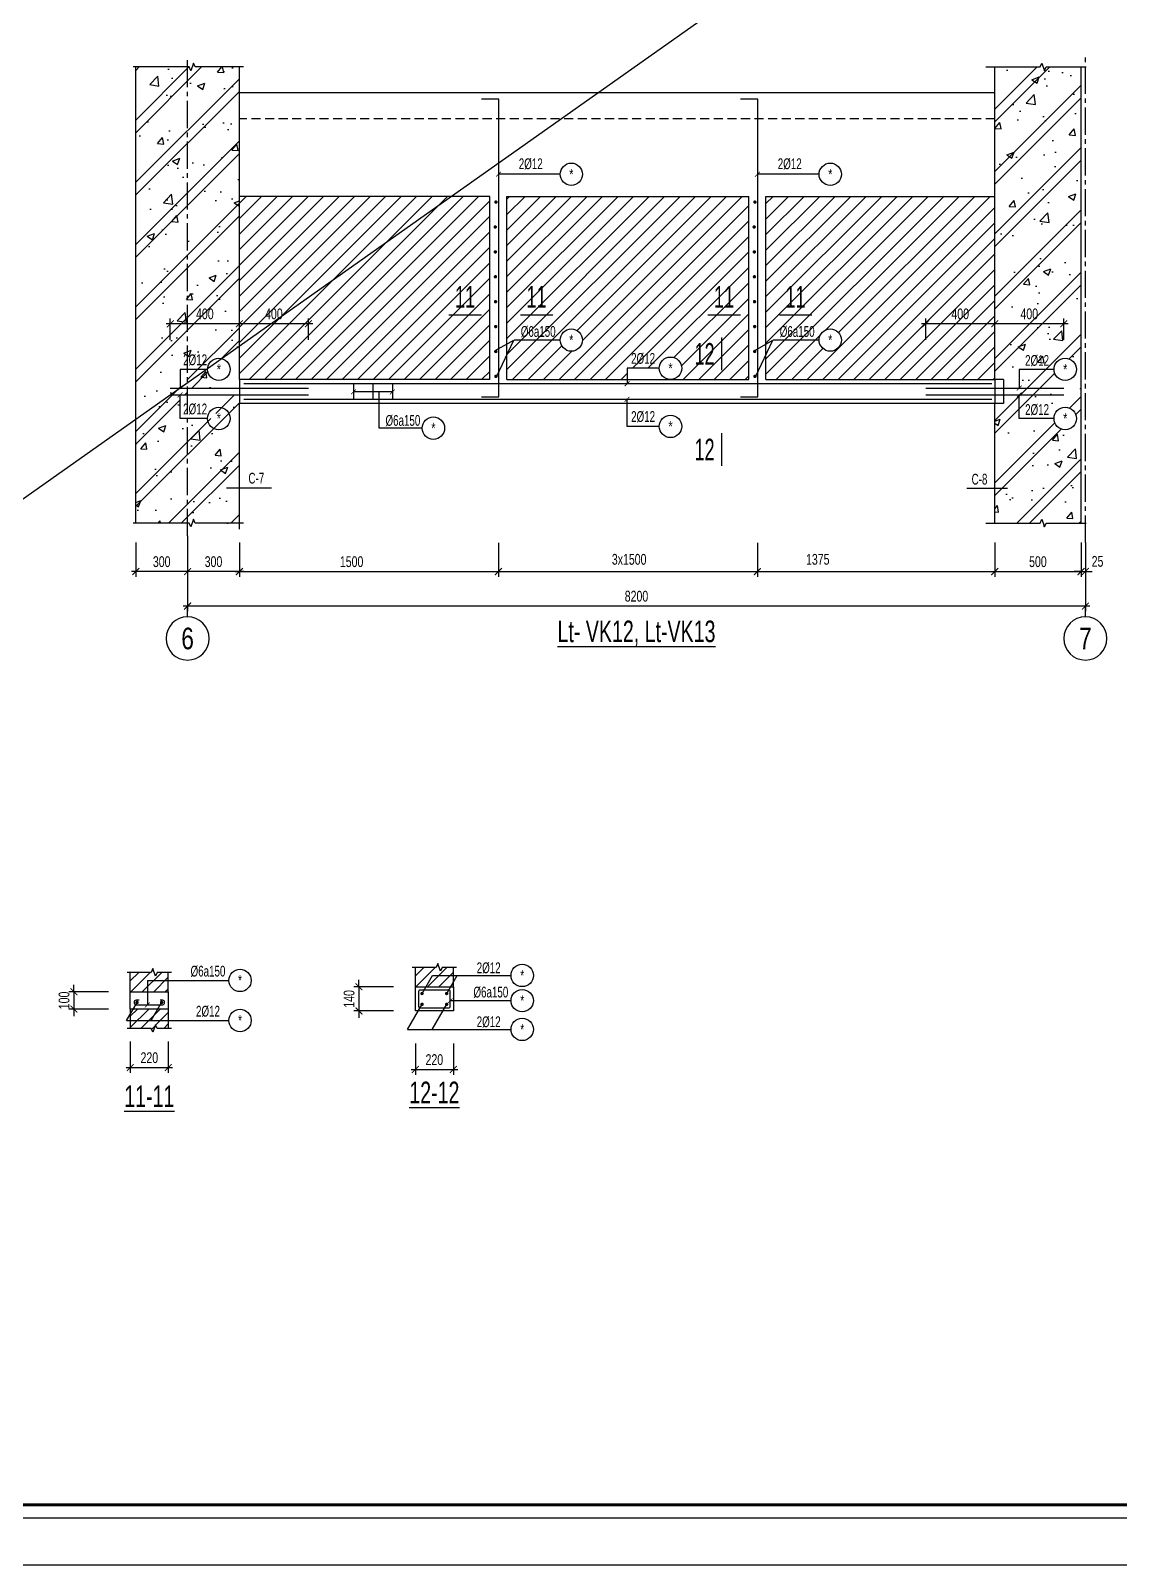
# Model space of a CAD drawing. Header units: millimetres. Extents: x 0 to 42050, y 0 to 14850.
# Drawn here: x 29815 to 36120, y 0 to 8888 of the extents above; entities that cross this region are included whole.
import ezdxf
from ezdxf.enums import TextEntityAlignment as Align

# ---------------------------------------------------------------- set-up
doc = ezdxf.new("R2010")
doc.units = ezdxf.units.MM
doc.header["$LTSCALE"] = 3
doc.header["$PDSIZE"] = -2
doc.linetypes.add('CENTER2', pattern=[1.125, 0.75, -0.125, 0.125, -0.125])
doc.linetypes.add('HIDDEN', pattern=[0.375, 0.25, -0.125])
doc.layers.get('0').update_dxf_attribs({"color": 8, "lineweight": 5})
doc.layers.get('Defpoints').update_dxf_attribs({"color": 2})
doc.layers.add('02.CDC.DIM', color=1, linetype='Continuous', lineweight=20)
for name, color, linetype in [('CDC-KHUNGTEN', 9, 'Continuous'), ('CDC.01.AXIS', 160, 'CENTER2'), ('CDC.02.DIM', 1, 'Continuous'), ('CDC.03.BORDER', 3, 'Continuous'), ('CDC.04.HIDDEN', 8, 'HIDDEN'), ('CDC.05.STEEL', 4, 'Continuous'), ('CDC.06.TEXT', 2, 'Continuous'), ('CDC.10.HATCH', 9, 'Continuous'), ('CDC.11.NOTE', 8, 'Continuous'), ('CDC.14.STEELNUM', 9, 'Continuous')]:
    doc.layers.add(name, color=color, linetype=linetype)
doc.layers.add('KCS_Plotter', color=11, linetype='Continuous', plot=False)
doc.styles.add('arial', font='arial.ttf', dxfattribs={"width": 0.7})
doc.styles.add('BIGTEXT', font='arial.ttf', dxfattribs={"width": 0.8})
doc.styles.add('KCS_BIGTEXT', font='arial.ttf', dxfattribs={"width": 0.7})
doc.styles.add('KCS_SMTEXT', font='arial.ttf', dxfattribs={"width": 0.7})
doc.dimstyles.new('KCS_DIM25', dxfattribs={"dimscale": 25, "dimtxt": 2.5, "dimasz": 1.6, "dimexe": 1.2, "dimexo": 0, "dimgap": 1, "dimtad": 1, "dimdec": 0, "dimzin": 0, "dimdsep": 46, "dimtxsty": 'KCS_SMTEXT', "dimblk": 'ARCHTICK', "dimcen": 0, "dimdle": 1, "dimclrd": 256, "dimclre": 256, "dimclrt": 2, "dimadec": 0, "dimazin": 0, "dimtfac": 1, "dimtdec": 0, "dimtix": 1, "dimtmove": 2, "dimatfit": 3, "dimfxl": 1, "dimtolj": 1, "dimtzin": 0, "dimarcsym": 0})

# ---------------------------------------------------------------- blocks, each defined once
blk = doc.blocks.new('_ArchTick')
at = {"color": 0, "linetype": 'ByBlock', "const_width": 0.15}
blk.add_lwpolyline([(-0.5, -0.5), (0.5, 0.5)], dxfattribs=at)
blk = doc.blocks.new('*D251')
at = {"layer": 'CDC.02.DIM', "lineweight": -2, "transparency": 16777216}
for p, q in [((30723.7, 5961.7), (30723.7, 5525.4)), ((35923.7, 5922.9), (35923.7, 5525.4)), ((35948.7, 5555.4), (30698.7, 5555.4))]:
    blk.add_line(p, q, dxfattribs=at)
at = {"layer": 'Defpoints', "color": 0, "transparency": 16777216}
for p in [(30723.7, 5961.7), (35923.7, 5922.9), (30723.7, 5555.4)]:
    blk.add_point(p, dxfattribs=at)
at = {"layer": 'CDC.02.DIM', "lineweight": -2, "transparency": 16777216, "xscale": 40, "yscale": 40, "zscale": 40, "rotation": 180}
blk.add_blockref('_ArchTick', (30723.7, 5555.4), dxfattribs=at)
at = {"layer": 'CDC.02.DIM', "lineweight": -2, "transparency": 16777216, "xscale": 40, "yscale": 40, "zscale": 40}
blk.add_blockref('_ArchTick', (35923.7, 5555.4), dxfattribs=at)
at = {"layer": 'CDC.02.DIM', "color": 2, "transparency": 16777216, "insert": (33323.7, 5612.3), "char_height": 62.5, "attachment_point": 5, "style": 'KCS_SMTEXT'}
blk.add_mtext('\\A1;{\\fArial|b0|i0|c163|p34;8200}', dxfattribs=at)
blk = doc.blocks.new('*D252')
at = {"layer": 'CDC.02.DIM', "lineweight": -2, "transparency": 16777216}
for p, q in [((30723.7, 5961.7), (30723.7, 5725.4)), ((30423.7, 5922.9), (30423.7, 5725.4)), ((30748.7, 5755.4), (30398.7, 5755.4))]:
    blk.add_line(p, q, dxfattribs=at)
at = {"layer": 'Defpoints', "color": 0, "transparency": 16777216}
for p in [(30723.7, 5961.7), (30423.7, 5922.9), (30423.7, 5755.4)]:
    blk.add_point(p, dxfattribs=at)
at = {"layer": 'CDC.02.DIM', "lineweight": -2, "transparency": 16777216, "xscale": 40, "yscale": 40, "zscale": 40, "rotation": 180}
blk.add_blockref('_ArchTick', (30423.7, 5755.4), dxfattribs=at)
at = {"layer": 'CDC.02.DIM', "lineweight": -2, "transparency": 16777216, "xscale": 40, "yscale": 40, "zscale": 40}
blk.add_blockref('_ArchTick', (30723.7, 5755.4), dxfattribs=at)
at = {"layer": 'CDC.02.DIM', "color": 2, "transparency": 16777216, "insert": (30573.7, 5812.3), "char_height": 62.5, "attachment_point": 5, "style": 'KCS_SMTEXT'}
blk.add_mtext('\\A1;300', dxfattribs=at)
blk = doc.blocks.new('*D253')
at = {"layer": 'CDC.02.DIM', "lineweight": -2, "transparency": 16777216}
for p, q in [((31023.7, 5922.9), (31023.7, 5725.4)), ((32523.7, 5922.6), (32523.7, 5725.4)), ((30998.7, 5755.4), (32548.7, 5755.4))]:
    blk.add_line(p, q, dxfattribs=at)
at = {"layer": 'Defpoints', "color": 0, "transparency": 16777216}
for p in [(31023.7, 5922.9), (32523.7, 5922.6), (32523.7, 5755.4)]:
    blk.add_point(p, dxfattribs=at)
at = {"layer": 'CDC.02.DIM', "lineweight": -2, "transparency": 16777216, "xscale": 40, "yscale": 40, "zscale": 40, "rotation": 180}
blk.add_blockref('_ArchTick', (31023.7, 5755.4), dxfattribs=at)
at = {"layer": 'CDC.02.DIM', "lineweight": -2, "transparency": 16777216, "xscale": 40, "yscale": 40, "zscale": 40}
blk.add_blockref('_ArchTick', (32523.7, 5755.4), dxfattribs=at)
at = {"layer": 'CDC.02.DIM', "color": 2, "transparency": 16777216, "insert": (31673.7, 5812.3), "char_height": 62.5, "attachment_point": 5, "style": 'KCS_SMTEXT'}
blk.add_mtext('\\A1;1500', dxfattribs=at)
blk = doc.blocks.new('*D254')
at = {"layer": 'CDC.02.DIM', "lineweight": -2, "transparency": 16777216}
for p, q in [((35398.7, 5922.9), (35398.7, 5725.4)), ((35898.7, 5922.9), (35898.7, 5725.4)), ((35373.7, 5755.4), (35923.7, 5755.4))]:
    blk.add_line(p, q, dxfattribs=at)
at = {"layer": 'Defpoints', "color": 0, "transparency": 16777216}
for p in [(35398.7, 5922.9), (35898.7, 5922.9), (35898.7, 5755.4)]:
    blk.add_point(p, dxfattribs=at)
at = {"layer": 'CDC.02.DIM', "lineweight": -2, "transparency": 16777216, "xscale": 40, "yscale": 40, "zscale": 40, "rotation": 180}
blk.add_blockref('_ArchTick', (35398.7, 5755.4), dxfattribs=at)
at = {"layer": 'CDC.02.DIM', "lineweight": -2, "transparency": 16777216, "xscale": 40, "yscale": 40, "zscale": 40}
blk.add_blockref('_ArchTick', (35898.7, 5755.4), dxfattribs=at)
at = {"layer": 'CDC.02.DIM', "color": 2, "transparency": 16777216, "insert": (35648.7, 5812.3), "char_height": 62.5, "attachment_point": 5, "style": 'KCS_SMTEXT'}
blk.add_mtext('\\A1;500', dxfattribs=at)
blk = doc.blocks.new('*D255')
at = {"layer": 'CDC.02.DIM', "lineweight": -2, "transparency": 16777216}
for p, q in [((30723.7, 5961.7), (30723.7, 5725.4)), ((31023.7, 5922.9), (31023.7, 5725.4)), ((31048.7, 5755.4), (30698.7, 5755.4))]:
    blk.add_line(p, q, dxfattribs=at)
at = {"layer": 'Defpoints', "color": 0, "transparency": 16777216}
for p in [(30723.7, 5961.7), (31023.7, 5922.9), (30723.7, 5755.4)]:
    blk.add_point(p, dxfattribs=at)
at = {"layer": 'CDC.02.DIM', "lineweight": -2, "transparency": 16777216, "xscale": 40, "yscale": 40, "zscale": 40, "rotation": 180}
blk.add_blockref('_ArchTick', (30723.7, 5755.4), dxfattribs=at)
at = {"layer": 'CDC.02.DIM', "lineweight": -2, "transparency": 16777216, "xscale": 40, "yscale": 40, "zscale": 40}
blk.add_blockref('_ArchTick', (31023.7, 5755.4), dxfattribs=at)
at = {"layer": 'CDC.02.DIM', "color": 2, "transparency": 16777216, "insert": (30873.7, 5812.3), "char_height": 62.5, "attachment_point": 5, "style": 'KCS_SMTEXT'}
blk.add_mtext('\\A1;300', dxfattribs=at)
blk = doc.blocks.new('*D256')
at = {"layer": 'CDC.02.DIM', "lineweight": -2, "transparency": 16777216}
for p, q in [((34998.7, 7097.1), (34998.7, 7220.5)), ((35398.7, 7097.1), (35398.7, 7220.5)), ((35423.7, 7190.5), (34973.7, 7190.5))]:
    blk.add_line(p, q, dxfattribs=at)
at = {"layer": 'Defpoints', "color": 0, "transparency": 16777216}
for p in [(34998.7, 7190.5), (34998.7, 7097.1), (35398.7, 7097.1)]:
    blk.add_point(p, dxfattribs=at)
at = {"layer": 'CDC.02.DIM', "lineweight": -2, "transparency": 16777216, "xscale": 40, "yscale": 40, "zscale": 40, "rotation": 180}
blk.add_blockref('_ArchTick', (34998.7, 7190.5), dxfattribs=at)
at = {"layer": 'CDC.02.DIM', "lineweight": -2, "transparency": 16777216, "xscale": 40, "yscale": 40, "zscale": 40}
blk.add_blockref('_ArchTick', (35398.7, 7190.5), dxfattribs=at)
at = {"layer": 'CDC.02.DIM', "color": 2, "transparency": 16777216, "insert": (35198.7, 7247.4), "char_height": 62.5, "attachment_point": 5, "style": 'KCS_SMTEXT'}
blk.add_mtext('\\A1;400', dxfattribs=at)
blk = doc.blocks.new('*D257')
at = {"layer": 'CDC.02.DIM', "lineweight": -2, "transparency": 16777216}
for p, q in [((31023.7, 7097.1), (31023.7, 7220.5)), ((31423.7, 7097.1), (31423.7, 7220.5)), ((31448.7, 7190.5), (30998.7, 7190.5))]:
    blk.add_line(p, q, dxfattribs=at)
at = {"layer": 'Defpoints', "color": 0, "transparency": 16777216}
for p in [(31023.7, 7190.5), (31023.7, 7097.1), (31423.7, 7097.1)]:
    blk.add_point(p, dxfattribs=at)
at = {"layer": 'CDC.02.DIM', "lineweight": -2, "transparency": 16777216, "xscale": 40, "yscale": 40, "zscale": 40, "rotation": 180}
blk.add_blockref('_ArchTick', (31023.7, 7190.5), dxfattribs=at)
at = {"layer": 'CDC.02.DIM', "lineweight": -2, "transparency": 16777216, "xscale": 40, "yscale": 40, "zscale": 40}
blk.add_blockref('_ArchTick', (31423.7, 7190.5), dxfattribs=at)
at = {"layer": 'CDC.02.DIM', "color": 2, "transparency": 16777216, "insert": (31223.7, 7247.4), "char_height": 62.5, "attachment_point": 5, "style": 'KCS_SMTEXT'}
blk.add_mtext('\\A1;400', dxfattribs=at)
blk = doc.blocks.new('*D258')
at = {"layer": 'CDC.02.DIM', "lineweight": -2, "transparency": 16777216}
for p, q in [((35898.7, 5922.9), (35898.7, 5725.4)), ((35923.7, 5922.9), (35923.7, 5725.4)), ((35898.7, 5755.4), (35858.7, 5755.4)), ((35898.7, 5755.4), (35923.7, 5755.4)), ((35923.7, 5755.4), (35963.7, 5755.4))]:
    blk.add_line(p, q, dxfattribs=at)
at = {"layer": 'Defpoints', "color": 0, "transparency": 16777216}
for p in [(35898.7, 5922.9), (35923.7, 5922.9), (35923.7, 5755.4)]:
    blk.add_point(p, dxfattribs=at)
at = {"layer": 'CDC.02.DIM', "lineweight": -2, "transparency": 16777216, "xscale": 40, "yscale": 40, "zscale": 40}
blk.add_blockref('_ArchTick', (35898.7, 5755.4), dxfattribs=at)
at = {"layer": 'CDC.02.DIM', "lineweight": -2, "transparency": 16777216, "xscale": 40, "yscale": 40, "zscale": 40, "rotation": 180}
blk.add_blockref('_ArchTick', (35923.7, 5755.4), dxfattribs=at)
at = {"layer": 'CDC.02.DIM', "color": 2, "transparency": 16777216, "insert": (35994, 5814), "char_height": 62.5, "attachment_point": 5, "style": 'KCS_SMTEXT'}
blk.add_mtext('\\A1;25', dxfattribs=at)
blk = doc.blocks.new('*D259')
at = {"layer": 'CDC.02.DIM', "lineweight": -2, "transparency": 16777216}
for p, q in [((35398.7, 7097.1), (35398.7, 7220.5)), ((35798.7, 7097.1), (35798.7, 7220.5)), ((35823.7, 7190.5), (35373.7, 7190.5))]:
    blk.add_line(p, q, dxfattribs=at)
at = {"layer": 'Defpoints', "color": 0, "transparency": 16777216}
for p in [(35398.7, 7190.5), (35398.7, 7097.1), (35798.7, 7097.1)]:
    blk.add_point(p, dxfattribs=at)
at = {"layer": 'CDC.02.DIM', "lineweight": -2, "transparency": 16777216, "xscale": 40, "yscale": 40, "zscale": 40, "rotation": 180}
blk.add_blockref('_ArchTick', (35398.7, 7190.5), dxfattribs=at)
at = {"layer": 'CDC.02.DIM', "lineweight": -2, "transparency": 16777216, "xscale": 40, "yscale": 40, "zscale": 40}
blk.add_blockref('_ArchTick', (35798.7, 7190.5), dxfattribs=at)
at = {"layer": 'CDC.02.DIM', "color": 2, "transparency": 16777216, "insert": (35598.7, 7247.4), "char_height": 62.5, "attachment_point": 5, "style": 'KCS_SMTEXT'}
blk.add_mtext('\\A1;400', dxfattribs=at)
blk = doc.blocks.new('*D260')
at = {"layer": 'CDC.02.DIM', "lineweight": -2, "transparency": 16777216}
for p, q in [((32523.7, 5922.6), (32523.7, 5725.1)), ((34023.7, 5922.3), (34023.7, 5725.1)), ((32498.7, 5755.1), (34048.7, 5755.1))]:
    blk.add_line(p, q, dxfattribs=at)
at = {"layer": 'Defpoints', "color": 0, "transparency": 16777216}
for p in [(32523.7, 5922.6), (34023.7, 5922.3), (34023.7, 5755.1)]:
    blk.add_point(p, dxfattribs=at)
at = {"layer": 'CDC.02.DIM', "lineweight": -2, "transparency": 16777216, "xscale": 40, "yscale": 40, "zscale": 40, "rotation": 180}
blk.add_blockref('_ArchTick', (32523.7, 5755.1), dxfattribs=at)
at = {"layer": 'CDC.02.DIM', "lineweight": -2, "transparency": 16777216, "xscale": 40, "yscale": 40, "zscale": 40}
blk.add_blockref('_ArchTick', (34023.7, 5755.1), dxfattribs=at)
at = {"layer": 'CDC.02.DIM', "color": 2, "transparency": 16777216, "insert": (33281.2, 5825.7), "char_height": 62.5, "attachment_point": 5, "style": 'KCS_SMTEXT'}
blk.add_mtext('\\A1;{\\fArial|b0|i0|c163|p34;3}x1500', dxfattribs=at)
blk = doc.blocks.new('*D261')
at = {"layer": 'CDC.02.DIM', "lineweight": -2, "transparency": 16777216}
for p, q in [((34023.7, 5922.6), (34023.7, 5725.1)), ((35398.7, 5922.3), (35398.7, 5725.1)), ((33998.7, 5755.1), (35423.7, 5755.1))]:
    blk.add_line(p, q, dxfattribs=at)
at = {"layer": 'Defpoints', "color": 0, "transparency": 16777216}
for p in [(34023.7, 5922.6), (35398.7, 5922.3), (35398.7, 5755.1)]:
    blk.add_point(p, dxfattribs=at)
at = {"layer": 'CDC.02.DIM', "lineweight": -2, "transparency": 16777216, "xscale": 40, "yscale": 40, "zscale": 40, "rotation": 180}
blk.add_blockref('_ArchTick', (34023.7, 5755.1), dxfattribs=at)
at = {"layer": 'CDC.02.DIM', "lineweight": -2, "transparency": 16777216, "xscale": 40, "yscale": 40, "zscale": 40}
blk.add_blockref('_ArchTick', (35398.7, 5755.1), dxfattribs=at)
at = {"layer": 'CDC.02.DIM', "color": 2, "transparency": 16777216, "insert": (34373.7, 5825.7), "char_height": 62.5, "attachment_point": 5, "style": 'KCS_SMTEXT'}
blk.add_mtext('\\A1;1375', dxfattribs=at)
blk = doc.blocks.new('*D262')
at = {"layer": 'CDC.02.DIM', "lineweight": -2, "transparency": 16777216}
for p, q in [((30623.7, 7097.1), (30623.7, 7220.5)), ((31023.7, 7097.1), (31023.7, 7220.5)), ((31048.7, 7190.5), (30598.7, 7190.5))]:
    blk.add_line(p, q, dxfattribs=at)
at = {"layer": 'Defpoints', "color": 0, "transparency": 16777216}
for p in [(30623.7, 7190.5), (30623.7, 7097.1), (31023.7, 7097.1)]:
    blk.add_point(p, dxfattribs=at)
at = {"layer": 'CDC.02.DIM', "lineweight": -2, "transparency": 16777216, "xscale": 40, "yscale": 40, "zscale": 40, "rotation": 180}
blk.add_blockref('_ArchTick', (30623.7, 7190.5), dxfattribs=at)
at = {"layer": 'CDC.02.DIM', "lineweight": -2, "transparency": 16777216, "xscale": 40, "yscale": 40, "zscale": 40}
blk.add_blockref('_ArchTick', (31023.7, 7190.5), dxfattribs=at)
at = {"layer": 'CDC.02.DIM', "color": 2, "transparency": 16777216, "insert": (30823.7, 7247.4), "char_height": 62.5, "attachment_point": 5, "style": 'KCS_SMTEXT'}
blk.add_mtext('\\A1;400', dxfattribs=at)
blk = doc.blocks.new('*D329')
at = {"layer": 'CDC.02.DIM', "lineweight": -2, "transparency": 16777216}
for p, q in [((32042.9, 3022.6), (32042.9, 2841.4)), ((32263.1, 3022.6), (32263.1, 2841.4)), ((32017.9, 2871.4), (32288.1, 2871.4))]:
    blk.add_line(p, q, dxfattribs=at)
at = {"layer": 'Defpoints', "color": 0, "transparency": 16777216}
for p in [(32042.9, 3022.6), (32263.1, 3022.6), (32263.1, 2871.4)]:
    blk.add_point(p, dxfattribs=at)
at = {"layer": 'CDC.02.DIM', "lineweight": -2, "transparency": 16777216, "xscale": 40, "yscale": 40, "zscale": 40, "rotation": 180}
blk.add_blockref('_ArchTick', (32042.9, 2871.4), dxfattribs=at)
at = {"layer": 'CDC.02.DIM', "lineweight": -2, "transparency": 16777216, "xscale": 40, "yscale": 40, "zscale": 40}
blk.add_blockref('_ArchTick', (32263.1, 2871.4), dxfattribs=at)
at = {"layer": 'CDC.02.DIM', "color": 2, "transparency": 16777216, "insert": (32153, 2980.4), "char_height": 62.5, "attachment_point": 5, "style": 'KCS_SMTEXT'}
blk.add_mtext('\\A1;\\P220', dxfattribs=at)
blk = doc.blocks.new('*D330')
at = {"layer": 'CDC.02.DIM', "lineweight": -2, "transparency": 16777216}
for p, q in [((30392, 3033.7), (30392, 2852.5)), ((30612.1, 3033.7), (30612.1, 2852.5)), ((30367, 2882.5), (30637.1, 2882.5))]:
    blk.add_line(p, q, dxfattribs=at)
at = {"layer": 'Defpoints', "color": 0, "transparency": 16777216}
for p in [(30392, 3033.7), (30612.1, 3033.7), (30612.1, 2882.5)]:
    blk.add_point(p, dxfattribs=at)
at = {"layer": 'CDC.02.DIM', "lineweight": -2, "transparency": 16777216, "xscale": 40, "yscale": 40, "zscale": 40, "rotation": 180}
blk.add_blockref('_ArchTick', (30392, 2882.5), dxfattribs=at)
at = {"layer": 'CDC.02.DIM', "lineweight": -2, "transparency": 16777216, "xscale": 40, "yscale": 40, "zscale": 40}
blk.add_blockref('_ArchTick', (30612.1, 2882.5), dxfattribs=at)
at = {"layer": 'CDC.02.DIM', "color": 2, "transparency": 16777216, "insert": (30502.1, 2991.5), "char_height": 62.5, "attachment_point": 5, "style": 'KCS_SMTEXT'}
blk.add_mtext('\\A1;\\P220', dxfattribs=at)
blk = doc.blocks.new('*D336')
at = {"layer": 'CDC.02.DIM', "lineweight": -2, "transparency": 16777216}
for p, q in [((30265.4, 3321.8), (30035.4, 3321.8)), ((30065.4, 3321.8), (30065.4, 3361.8)), ((30065.4, 3321.8), (30065.4, 3221.3)), ((30265.4, 3221.3), (30035.4, 3221.3)), ((30065.4, 3221.3), (30065.4, 3181.3))]:
    blk.add_line(p, q, dxfattribs=at)
at = {"layer": 'Defpoints', "color": 0, "transparency": 16777216}
for p in [(30265.4, 3321.8), (30065.4, 3221.3), (30265.4, 3221.3)]:
    blk.add_point(p, dxfattribs=at)
at = {"layer": 'CDC.02.DIM', "lineweight": -2, "transparency": 16777216, "xscale": 40, "yscale": 40, "zscale": 40}
for p, rotation in [((30065.4, 3321.8), 270), ((30065.4, 3221.3), 90)]:
    blk.add_blockref('_ArchTick', p, dxfattribs=dict(at, rotation=rotation))
at = {"layer": 'CDC.02.DIM', "color": 2, "transparency": 16777216, "insert": (30008.5, 3271.6), "char_height": 62.5, "attachment_point": 5, "rotation": 90, "style": 'KCS_SMTEXT'}
blk.add_mtext('\\A1;100', dxfattribs=at)
blk = doc.blocks.new('*D337')
at = {"layer": 'CDC.02.DIM', "lineweight": -2, "transparency": 16777216}
for p, q in [((31716.3, 3350.8), (31716.3, 3390.8)), ((31916.3, 3350.8), (31686.3, 3350.8)), ((31716.3, 3350.8), (31716.3, 3210.3)), ((31916.3, 3210.3), (31686.3, 3210.3)), ((31716.3, 3210.3), (31716.3, 3170.3))]:
    blk.add_line(p, q, dxfattribs=at)
at = {"layer": 'Defpoints', "color": 0, "transparency": 16777216}
for p in [(31916.3, 3350.8), (31716.3, 3210.3), (31916.3, 3210.3)]:
    blk.add_point(p, dxfattribs=at)
at = {"layer": 'CDC.02.DIM', "lineweight": -2, "transparency": 16777216, "xscale": 40, "yscale": 40, "zscale": 40}
for p, rotation in [((31716.3, 3350.8), 270), ((31716.3, 3210.3), 90)]:
    blk.add_blockref('_ArchTick', p, dxfattribs=dict(at, rotation=rotation))
at = {"layer": 'CDC.02.DIM', "color": 2, "transparency": 16777216, "insert": (31659.4, 3280.5), "char_height": 62.5, "attachment_point": 5, "rotation": 90, "style": 'KCS_SMTEXT'}
blk.add_mtext('\\A1;140', dxfattribs=at)
blk = doc.blocks.new('GCC_02')
at = {"layer": 'CDC.06.TEXT'}
blk.add_line((-188, 0), (188, 0), dxfattribs=at)
at = {"layer": 'CDC.06.TEXT', "style": 'KCS_BIGTEXT', "width": 0.6}
blk.add_attdef('1', text='', height=250, dxfattribs=at).set_placement((-1, 83), align=Align.CENTER)
blk = doc.blocks.new('GCC_01')
at = {"layer": 'CDC.06.TEXT'}
blk.add_line((0, 0), (0, 375), dxfattribs=at)
at = {"layer": 'CDC.06.TEXT', "style": 'KCS_BIGTEXT', "width": 0.6}
blk.add_attdef('1', text='', height=250, dxfattribs=at).set_placement((-83, 62), align=Align.RIGHT)
blk = doc.blocks.new('_Axis name')
at = {"layer": 'CDC.02.DIM'}
blk.add_line((0, 2.5), (0, 0), dxfattribs=at)
blk.add_circle((0, 7.5), 5, dxfattribs=at)
at = {"layer": 'CDC.02.DIM', "style": 'BIGTEXT', "width": 0.75}
blk.add_attdef('.', text='', height=5, dxfattribs=at).set_placement((0, 7.5), align=Align.MIDDLE)
blk = doc.blocks.new('Khung tên chuẩn')
at = {"layer": 'CDC-KHUNGTEN', "color": 8}
blk.add_lwpolyline([(75096, 1100), (83000, 1100), (83000, 58300), (3000, 58300), (3000, 1100), (75096, 1100)], dxfattribs=at)
at = {"layer": 'CDC-KHUNGTEN', "color": 255, "lineweight": 60}
blk.add_lwpolyline([(74900, 1400), (74900, 58000), (3300, 58000), (3300, 1400), (74900, 1400)], close=True, dxfattribs=at)
at = {"layer": 'Defpoints', "color": 1, "ltscale": 0.2}
blk.add_lwpolyline([(0, 0), (0, 59400), (84100, 59400), (84100, 0), (0, 0)], close=True, dxfattribs=at)

msp = doc.modelspace()

# ---------------------------------------------------------------- hatches: boundary and pattern name
at = {"layer": 'CDC.10.HATCH', "ltscale": 10}
h = msp.add_hatch(dxfattribs=at)
h.set_pattern_fill('BETONG', color=256, scale=60, style=0, pattern_type=2)
h.set_pattern_definition([(50, (-16284.6, 64727.12), (430.3561, -37.6513), [45, -495]), (355, (-16284.6, 64727.12), (-83.2508, 451.3153), [36, -396]), (100.4514, (-16248.73, 64724), (347.1056, 413.6637), [38.244, -420.6853]), (46.1842, (-16284.6, 64847.1), (640.3446, -99.3114), [67.5, -742.5]), (96.6356, (-16231.2, 64838.85), (560.7976, 584.4707), [57.366, -631.028]), (351.1842, (-16284.6, 64847.1), (560.797, 584.471), [54, -594]), (21, (-16224.6, 64817.12), (358.1442, -241.5713), [45, -495]), (326, (-16224.6, 64817.12), (145.9892, 435.09), [36, -396]), (71.4514, (-16194.75, 64797), (504.1336, 193.5183), [38.244, -420.6853]), (37.5, (-16284.59, 64727.12), (7.2959, 199.7363), [0, -391.2, 0, -402, 0, -397.5]), (7.5, (-16284.6, 64727.12), (157.8417, 236.647), [0, -229.2, 0, -382.2, 0, -151.5]), (327.5, (-16418.39, 64727.12), (320.29346, -13.53292), [0, -150, 0, -468, 0, -621]), (317.5, (-16478.4, 64727.12), (349.9117, 60.063), [0, -195, 0, -310.8, 0, -441]), (45, (-16284.6, 64727.12), (-180.3122, 180.3122), []), (45, (-16284.6, 64800.62), (-180.3122, 180.3122), [])])
h.paths.add_polyline_path([(30723.7, 8677.6), (30423.7, 8677.6), (30423.7, 6035.7), (30723.7, 6035.7), (30723.7, 6641.9), (30680.3, 6641.9), (30680.3, 6778.2), (30723.7, 6778.2), (30723.7, 6818.2), (30680.3, 6818.2), (30680.3, 6926.5), (30723.7, 6926.5)])
h.paths.add_polyline_path([(31023.7, 8677.6), (30767.4, 8677.6), (30757.8, 8699.8), (30741.7, 8655.4), (30732, 8677.6), (30723.7, 8677.6), (30723.7, 6926.5), (30839.9, 6926.5, -1), (30969.5, 6926.5, -1), (30839.9, 6926.5), (30723.7, 6926.5), (30723.7, 6818.2), (31023.7, 6818.2), (31023.7, 6868.2)])
h.paths.add_polyline_path([(30723.7, 6046.2), (30728.2, 6035.7), (31023.7, 6035.7), (31023.7, 6728.2), (31023.7, 6778.2), (30887.6, 6778.2), (30887.6, 6641.9), (30723.7, 6641.9)])
h.paths.add_polyline_path([(30758.9, 7294.9), (30888.4, 7294.9), (30888.4, 7199.8), (30758.9, 7199.8)], flags=24)
h.paths.add_polyline_path([(30636.5, 6646.7), (30809, 6646.7), (30809, 6747.7), (30636.5, 6747.7)], flags=9)
h.paths.add_polyline_path([(30636.5, 6931.3), (30809, 6931.3), (30809, 7032.3), (30636.5, 7032.3)], flags=9)
h.paths.add_polyline_path([(30681.2, 6931.3), (30853.7, 6931.3), (30853.7, 7032.3), (30681.2, 7032.3)], flags=9)
h.paths.add_polyline_path([(30758.9, 7294.9), (30888.4, 7294.9), (30888.4, 7199.8), (30758.9, 7199.8)], flags=24)
h = msp.add_hatch(dxfattribs=at)
h.set_pattern_fill('CHAU-01', color=256, scale=60, style=0, pattern_type=2)
h.set_pattern_definition([(50, (35898.66, 5613.48), (430.356, -37.65), [45, -495]), (355, (35898.66, 5613.5), (-83.25, 451.315), [36, -396]), (100.451, (35934.53, 5610.34), (347.106, 413.664), [38.244, -420.685]), (46.184, (35898.66, 5733.5), (640.34, -99.31), [67.5, -742.5]), (96.636, (35952, 5725.2), (560.8, 584.47), [57.37, -631.03]), (351.184, (35898.66, 5733.5), (560.8, 584.47), [54, -594]), (21, (35958.66, 5703.48), (358.144, -241.57), [45, -495]), (326, (35958.66, 5703.5), (145.99, 435.09), [36, -396]), (71.451, (35988.5, 5683.35), (504.134, 193.52), [38.244, -420.685]), (37.5, (35898.66, 5613.48), (7.296, 199.736), [0, -391.2, 0, -402, 0, -397.5]), (7.5, (35898.66, 5613.48), (157.842, 236.647), [0, -229.2, 0, -382.2, 0, -151.5]), (327.5, (35764.86, 5613.48), (320.2935, -13.533), [0, -150, 0, -468, 0, -621]), (317.5, (35704.86, 5613.48), (349.912, 60.063), [0, -195, 0, -310.8, 0, -441]), (45, (35898.66, 5613.48), (-180.312, 180.312), []), (45, (35898.66, 5686.98), (-180.312, 180.312), [])])
h.paths.add_polyline_path([(35898.7, 8677.6), (35696.6, 8677.6), (35686.9, 8655.4), (35670.8, 8699.8), (35661.1, 8677.6), (35398.7, 8677.6), (35398.7, 6868.2), (35448.7, 6868.2), (35448.7, 6818.2), (35540.3, 6818.2), (35540.3, 6926.5), (35742.1, 6926.5, -1), (35871.7, 6926.5, -1), (35742.1, 6926.5), (35540.3, 6926.5), (35540.3, 6818.2), (35448.7, 6818.2), (35448.7, 6778.2), (35540.3, 6778.2), (35540.3, 6641.9), (35742.1, 6641.9, -1), (35871.7, 6641.9, -1), (35742.1, 6641.9), (35540.3, 6641.9), (35540.3, 6778.2), (35448.7, 6778.2), (35448.7, 6728.2), (35398.7, 6728.2), (35398.7, 6035.7), (35661.1, 6035.7), (35670.8, 6057.9), (35686.9, 6013.5), (35696.6, 6035.7), (35898.7, 6035.7)])
h.paths.add_polyline_path([(35533.9, 7294.9), (35663.4, 7294.9), (35663.4, 7199.8), (35533.9, 7199.8)], flags=24)
h.paths.add_polyline_path([(35557.7, 6643.2), (35730.2, 6643.2), (35730.2, 6744.2), (35557.7, 6744.2)], flags=24)
h.paths.add_polyline_path([(35557.7, 6927.8), (35730.2, 6927.8), (35730.2, 7028.7), (35557.7, 7028.7)], flags=24)
h = msp.add_hatch(dxfattribs=at)
h.set_pattern_fill('ANSI31', color=256, scale=20, style=0)
h.set_pattern_definition([(45, (-13124.31, 75545.77), (-44.90128, 44.90128), [])])
h.paths.add_polyline_path([(32473.7, 6868.2), (32473.7, 7927.9), (31023.7, 7927.9), (31023.7, 6868.2)])
h.paths.add_polyline_path([(33585.6, 6932.7, -0.400153), (33523.9, 6867.9), (33973.7, 6867.9), (33973.7, 7927.9), (32573.7, 7927.9), (32573.7, 7073.5), (32615.2, 7096.1), (32614.3, 7096.1), (32573.7, 7010.5), (32573.7, 6867.9), (33269.1, 6867.9), (33269.1, 6932.7), (33456, 6932.7, -1)])
h.paths.add_polyline_path([(32881.4, 7096.1, -1), (33011, 7096.1, -1)], flags=16)
h.paths.add_polyline_path([(35398.7, 6867.9), (35398.7, 6868.2), (35398.7, 7927.9), (34073.7, 7927.9), (34073.7, 7072.4), (34115.1, 7096.1), (34114.3, 7096.1), (34073.7, 7010.5), (34073.7, 6867.9)])
h.paths.add_polyline_path([(34381.4, 7096.1, -1), (34511, 7096.1, -1)], flags=16)
h.paths.add_polyline_path([(31158.9, 7294.9), (31288.4, 7294.9), (31288.4, 7199.8), (31158.9, 7199.8)], flags=24)
h.paths.add_polyline_path([(32913.5, 7048.1), (32978.9, 7048.1), (32978.9, 7142.2), (32913.5, 7142.2)], flags=8)
h.paths.add_polyline_path([(33275.8, 6939.4), (33448.3, 6939.4), (33448.3, 7040.3), (33275.8, 7040.3)], flags=24)
h.paths.add_polyline_path([(32636.6, 7095.4), (32872.2, 7095.4), (32872.2, 7196.3), (32636.6, 7196.3)], flags=24)
h.paths.add_polyline_path([(35133.9, 7294.9), (35263.4, 7294.9), (35263.4, 7199.8), (35133.9, 7199.8)], flags=24)
h.paths.add_polyline_path([(34413.5, 7048.1), (34478.9, 7048.1), (34478.9, 7142.2), (34413.5, 7142.2)], flags=8)
h.paths.add_polyline_path([(34136.6, 7095.4), (34372.2, 7095.4), (34372.2, 7196.3), (34136.6, 7196.3)], flags=24)
at = {"layer": 'CDC.10.HATCH'}
h = msp.add_hatch(dxfattribs=at)
h.set_pattern_fill('ANSI31', color=256, scale=375, style=0)
h.set_pattern_definition([(45, (-161628.726, 1654.966), (-33.14563, 33.14563), [])])
h.paths.add_polyline_path([(32263.1, 3416.3), (32142.2, 3416.3), (32104.1, 3350.3), (32246.7, 3350.3), (32263.1, 3378.6)], flags=17)
h.paths.add_polyline_path([(32142.2, 3416.3), (32263.1, 3416.3), (32263.1, 3462.8), (32198.1, 3462.8), (32188.5, 3440.8), (32172.5, 3484.8), (32162.9, 3462.8), (32042.9, 3462.8), (32042.9, 3350.3), (32104.1, 3350.3)])
h.paths.add_polyline_path([(32263.1, 3378.6), (32246.7, 3350.3), (32263.1, 3350.3)], flags=17)
h = msp.add_hatch(dxfattribs=at)
h.set_pattern_fill('ANSI31', color=256, scale=375, style=0)
h.set_pattern_definition([(45, (-163279.666, 1626.034), (-33.14563, 33.14563), [])])
h.paths.add_polyline_path([(30612.1, 3387.4), (30491.2, 3387.4), (30453.1, 3321.3), (30595.7, 3321.3), (30612.1, 3349.7)], flags=17)
h.paths.add_polyline_path([(30491.2, 3387.4), (30612.1, 3387.4), (30612.1, 3433.8), (30547.1, 3433.8), (30537.6, 3411.8), (30521.5, 3455.9), (30512, 3433.8), (30392, 3433.8), (30392, 3321.3), (30453.1, 3321.3)])
h.paths.add_polyline_path([(30612.1, 3349.7), (30595.7, 3321.3), (30612.1, 3321.3)], flags=17)
h = msp.add_hatch(dxfattribs=at)
h.set_pattern_fill('ANSI31', color=256, scale=375, style=0)
h.set_pattern_definition([(45, (-11051224.485, -2757093.056), (-33.14563037, 33.14563037), [])])
h.paths.add_polyline_path([(30612.1, 3155.3), (30491.2, 3155.3), (30453.1, 3221.3), (30595.7, 3221.3), (30612.1, 3193)], flags=17)
h.paths.add_polyline_path([(30491.2, 3155.3), (30612.1, 3155.3), (30612.1, 3108.8), (30547.1, 3108.8), (30537.6, 3130.9), (30521.5, 3086.8), (30512, 3108.8), (30392, 3108.8), (30392, 3221.3), (30453.1, 3221.3)])
h.paths.add_polyline_path([(30612.1, 3193), (30595.7, 3221.3), (30612.1, 3221.3)], flags=17)

# ---------------------------------------------------------------- linework, layer by layer
at = {"layer": 'CDC.01.AXIS', "ltscale": 70}
for p, q in [((30723.7, 5961.7), (30723.7, 8739.3)), ((35923.7, 5922.9), (35923.7, 8739.3))]:
    msp.add_line(p, q, dxfattribs=at)
at = {"layer": 'CDC.03.BORDER'}
for p, q in [((30423.7, 6035.7), (30423.7, 8677.6)), ((31023.7, 6868.2), (31023.7, 8677.6)), ((35398.7, 6868.2), (35398.7, 8677.6)), ((35898.7, 6035.7), (35898.7, 8677.6)), ((35398.7, 8528.2), (31023.7, 8528.2)), ((32473.7, 7927.9), (31023.7, 7927.9)), ((32473.7, 6868.2), (32473.7, 7927.9)), ((32573.7, 7927.9), (33973.7, 7927.9)), ((32573.7, 6867.9), (32573.7, 7927.9)), ((33973.7, 6867.9), (33973.7, 7927.9)), ((34073.7, 7927.9), (35398.7, 7927.9)), ((34073.7, 6867.9), (34073.7, 7927.9)), ((32473.7, 6868.2), (31023.7, 6868.2)), ((32573.7, 6867.9), (33973.7, 6867.9)), ((34073.7, 6867.9), (35398.7, 6867.9)), ((35448.7, 6728.2), (31023.7, 6728.2)), ((31023.7, 6000.6), (31023.7, 6728.2)), ((35398.7, 6035.7), (35398.7, 6728.2)), ((35398.7, 6035.7), (35398.7, 6728.2))]:
    msp.add_line(p, q, dxfattribs=at)
for points in [[(30612.1, 3321.3), (30612.1, 3221.3), (30392, 3221.3), (30392, 3321.3)], [(32263.1, 3350.3), (32263.1, 3210.3), (32042.9, 3210.3), (32042.9, 3350.3)]]:
    msp.add_lwpolyline(points, close=True, dxfattribs=at)
at = {"layer": 'CDC.04.HIDDEN', "ltscale": 70}
msp.add_line((35398.7, 8378.2), (31023.7, 8378.2), dxfattribs=at)
at = {"layer": 'CDC.05.STEEL', "ltscale": 60}
for p, q in [((30623.7, 6818.2), (31423.7, 6818.2)), ((30623.7, 6778.2), (31423.7, 6778.2)), ((34998.7, 6818.2), (35798.3, 6818.2)), ((34998.7, 6778.2), (35798.3, 6778.2))]:
    msp.add_line(p, q, dxfattribs=at)
at = {"layer": 'CDC.05.STEEL'}
for p, q in [((35381, 6843.2), (31048.7, 6843.2)), ((31684.7, 6843.2), (31684.7, 6753.2)), ((31797.2, 6843.2), (31797.2, 6753.2)), ((31909.7, 6843.2), (31909.7, 6753.2)), ((31048.7, 6753.2), (35381, 6753.2))]:
    msp.add_line(p, q, dxfattribs=at)
for points in [[(32426.8, 6767.8), (32526.8, 6767.8), (32526.8, 8490.6), (32426.8, 8490.6)], [(33926.8, 6767.8), (34026.8, 6767.8), (34026.8, 8490.6), (33926.8, 8490.6)]]:
    msp.add_lwpolyline(points, dxfattribs=at)
at = {"layer": 'CDC.05.STEEL', "const_width": 9.84}
for points in [[(32509.6, 7899.9, 1), (32509.6, 7890.1, 1)], [(34009.6, 7899.9, 1), (34009.6, 7890.1, 1)], [(32505.4, 7755.8, 1), (32505.4, 7745.9, 1)], [(34005.4, 7755.8, 1), (34005.4, 7745.9, 1)], [(32506.1, 7611.6, 1), (32506.1, 7601.7, 1)], [(34006.1, 7611.6, 1), (34006.1, 7601.7, 1)], [(32506.8, 7467.4, 1), (32506.8, 7457.6, 1)], [(34006.8, 7467.4, 1), (34006.8, 7457.6, 1)], [(32507.5, 7323.2, 1), (32507.5, 7313.4, 1)], [(34007.5, 7323.2, 1), (34007.5, 7313.4, 1)], [(32508.2, 7179, 1), (32508.2, 7169.2, 1)], [(34008.2, 7179, 1), (34008.2, 7169.2, 1)], [(32508.9, 7034.9, 1), (32508.9, 7025, 1)], [(34008.9, 7034.9, 1), (34008.9, 7025, 1)], [(32509.6, 6890.7, 1), (32509.6, 6880.8, 1)], [(34009.6, 6890.7, 1), (34009.6, 6880.8, 1)], [(32076.8, 3311.5, -1), (32086.6, 3311.5, -1)], [(32229.2, 3311.5, 1), (32219.4, 3311.5, 1)], [(30425.8, 3260.1, 1), (30435.7, 3260.1, 1)], [(30578.3, 3260.1, -1), (30568.4, 3260.1, -1)], [(32076.8, 3249, 1), (32086.6, 3249, 1)], [(32229.2, 3249, -1), (32219.4, 3249, -1)]]:
    msp.add_lwpolyline(points, format="xyb", close=True, dxfattribs=at)
at = {"layer": 'CDC.05.STEEL'}
msp.add_lwpolyline([(32061.7, 3236.5, 0.414214), (32069.2, 3229), (32236.8, 3229, 0.414214), (32244.3, 3236.5), (32244.3, 3324, 0.414214), (32236.8, 3331.5), (32069.2, 3331.5, 0.414214), (32061.7, 3324)], format="xyb", close=True, dxfattribs=at)
msp.add_lwpolyline([(30442.3, 3273.8), (30425, 3273.8, 0.804615), (30425, 3246.4), (30579.9, 3246.4, 0.781121), (30579.9, 3273.4), (30564.1, 3273.4)], format="xyb", dxfattribs=at)
at = {"layer": 'CDC.10.HATCH', "ltscale": 3}
msp.add_line((31023.7, 6868.2), (31023.7, 6728.2), dxfattribs=at)
at = {"layer": 'CDC.10.HATCH'}
for p, q in [((35398.7, 6868.2), (35398.7, 6728.2)), ((35448.7, 6868.2), (35398.7, 6868.2)), ((35448.7, 6868.2), (35448.7, 6728.2))]:
    msp.add_line(p, q, dxfattribs=at)
at = {"layer": 'CDC.11.NOTE'}
for p, q in [((32504.7, 7035.8), (32614.1, 7095.5)), ((32514.5, 6886), (32614.1, 7095.5)), ((34009.6, 7035.8), (34114.1, 7095.5)), ((34014.5, 6886), (34114.1, 7095.5)), ((31909.7, 6795.6), (31684.7, 6795.6)), ((35236.3, 6238.7), (35472.4, 6238.7)), ((35472.4, 6238.7), (35472.4, 6238.7)), ((30392, 3321.3), (30392, 3433.8)), ((30491.2, 3387.4), (30962.6, 3387.4)), ((30491.2, 3387.4), (30491.2, 3246.4)), ((30612.1, 3321.3), (30612.1, 3433.8)), ((32042.9, 3350.3), (32042.9, 3462.8)), ((32081.7, 3311.5), (32142.2, 3416.3)), ((32142.2, 3416.3), (32597.1, 3416.3)), ((32224.3, 3311.5), (32284.8, 3416.3)), ((32263.1, 3350.3), (32263.1, 3462.8)), ((30370.3, 3155.3), (30430.7, 3260.1)), ((30392, 3221.3), (30392, 3108.8)), ((30512.9, 3155.3), (30573.4, 3260.1)), ((30612.1, 3221.3), (30612.1, 3108.8)), ((31997.8, 3103.8), (32081.7, 3249)), ((32140.5, 3103.8), (32224.3, 3249)), ((32244.3, 3270.2), (32597.1, 3270.2)), ((30370.3, 3155.3), (30962.6, 3155.3)), ((31997.8, 3103.8), (32597.1, 3103.8))]:
    msp.add_line(p, q, dxfattribs=at)
for points in [[(31048.4, 8677.6), (30767.4, 8677.6), (30757.8, 8699.8), (30741.7, 8655.4), (30732, 8677.6), (30408, 8677.6)], [(35347.8, 8677.6), (35661.1, 8677.6), (35670.8, 8699.8), (35686.9, 8655.4), (35696.6, 8677.6), (35928.8, 8677.6)], [(32881.4, 8056.2), (32524.4, 8056.2), (32524.4, 8056.2)], [(34381.4, 8056.2), (34024.4, 8056.2), (34024.4, 8056.2)], [(32881.4, 7096.1), (32614.9, 7096.1)], [(34381.4, 7096.1), (34114.9, 7096.1)], [(33456, 6932.7), (33269.1, 6932.7), (33269.1, 6843.2)], [(30839.9, 6926.5), (30680.3, 6926.5), (30680.3, 6818.2)], [(35742.1, 6926.5), (35540.3, 6926.5), (35540.3, 6818.2)], [(30839.9, 6641.9), (30680.3, 6641.9), (30680.3, 6778.2)], [(32082.5, 6585.9), (31833.9, 6585.9), (31833.9, 6795.6)], [(35742.1, 6641.9), (35540.3, 6641.9), (35540.3, 6778.2)], [(33456, 6596.1), (33269.1, 6596.1), (33269.1, 6751.9)], [(31209.8, 6238.7), (30950, 6238.7), (30950, 6238.7)], [(31048.4, 6035.7), (30767.4, 6035.7), (30757.8, 6057.9), (30741.7, 6013.5), (30732, 6035.7), (30408, 6035.7)], [(35347.8, 6035.7), (35661.1, 6035.7), (35670.8, 6057.9), (35686.9, 6013.5), (35696.6, 6035.7), (35928.8, 6035.7)], [(32280.6, 3462.8), (32198.1, 3462.8), (32188.5, 3440.8), (32172.5, 3484.8), (32162.9, 3462.8), (32025.4, 3462.8)], [(30629.7, 3433.8), (30547.1, 3433.8), (30537.6, 3411.8), (30521.5, 3455.9), (30512, 3433.8), (30374.4, 3433.8)], [(30629.7, 3108.8), (30547.1, 3108.8), (30537.6, 3130.9), (30521.5, 3086.8), (30512, 3108.8), (30374.4, 3108.8)]]:
    msp.add_lwpolyline(points, dxfattribs=at)
at = {"layer": 'CDC.14.STEELNUM'}
for centre in [(32946.2, 8056.2, 0), (34446.2, 8056.2, 0), (32946.2, 7096.1, 0), (34446.2, 7096.1, 0), (30904.7, 6926.5, 0), (33520.8, 6932.7, 0), (35806.9, 6926.5, 0), (30904.7, 6641.9, 0), (35806.9, 6641.9, 0), (32147.3, 6585.9, 0), (33520.8, 6596.1, 0), (32661.9, 3416.3), (31027.4, 3387.4), (32661.9, 3270.2), (31027.4, 3155.3), (32661.9, 3103.8)]:
    msp.add_circle(centre, 64.8, dxfattribs=at)
at = {"layer": 'KCS_Plotter', "linetype": 'ByBlock', "ltscale": 10}
msp.add_line((21025, 0), (42050, 14850), dxfattribs=at)

# ---------------------------------------------------------------- block references
at = {"xscale": 0.2500000001309672, "yscale": 0.2500000001309672, "zscale": 0.2500000001309672}
msp.add_blockref('Khung tên chuẩn', (21025, 0), dxfattribs=at)
at = {"xscale": 0.5, "yscale": 0.5, "zscale": 0.5}
for name, p, values in [('GCC_02', (32331.3, 7242.8), {'1': '11'}), ('GCC_02', (32745.1, 7242.8), {'1': '11'}), ('GCC_02', (33831.3, 7242.8), {'1': '11'}), ('GCC_02', (34245.1, 7242.8), {'1': '11'}), ('GCC_01', (33817.7, 6922.6), {'1': '12'}), ('GCC_01', (33817.7, 6368.5), {'1': '12'})]:
    msp.add_blockref(name, p, dxfattribs=at).add_auto_attribs(values)
at = {"layer": '02.CDC.DIM'}
ref = msp.add_blockref('_Axis name', (30723.7, 5555.4), dxfattribs=dict(at, xscale=-25, yscale=25, zscale=25, rotation=180))
ref.add_attrib('.', '6', dxfattribs={"layer": 'CDC.02.DIM', "height": 125, "style": 'BIGTEXT', "width": 0.75}).set_placement((30723.7, 5367.9), align=Align.MIDDLE)
ref = msp.add_blockref('_Axis name', (35923.7, 5555.4), dxfattribs=dict(at, xscale=-25, yscale=25, zscale=25, rotation=180))
ref.add_attrib('.', '7', dxfattribs={"layer": 'CDC.02.DIM', "height": 125, "style": 'BIGTEXT', "width": 0.75}).set_placement((35923.7, 5367.9), align=Align.MIDDLE)
at = {"layer": 'CDC.11.NOTE', "xscale": 28.125, "yscale": 28.125, "zscale": 28.125}
for p in [(32524.4, 8056.2), (34024.4, 8056.2), (33269.1, 6842.9), (30680.3, 6818.2), (30680.3, 6778.2), (31684.7, 6795.6), (31909.7, 6795.6), (33269.1, 6752.9), (35540.3, 6818.2), (35540.3, 6778.2), (30490.7, 3245.9), (32244.3, 3269.7)]:
    msp.add_blockref('_ArchTick', p, dxfattribs=at)

# ---------------------------------------------------------------- texts
at = {"layer": 'CDC.06.TEXT', "style": 'arial', "width": 0.65}
for s, height, p in [('2%%C12', 62.5, (32711.2, 8117.3)), ('2%%C12', 62.5, (34211.2, 8117.3)), ('%%c6a150', 62.5, (32754.4, 7145.9)), ('%%c6a150', 62.5, (34254.4, 7145.9)), ('2%%C12', 62.5, (33362, 6989.8)), ('2%%C12', 62.5, (30767.4, 6981.8)), ('2%%C12', 62.5, (35643.9, 6978.2)), ('2%%C12', 62.5, (30767.4, 6697.2)), ('2%%C12', 62.5, (33362, 6653.3)), ('2%%C12', 62.5, (35643.9, 6693.7)), ('%%C6a150', 62.5, (31970.7, 6630.7)), ('C-7', 62.5, (31121.9, 6296.1)), ('C-8', 62.5, (35310.5, 6290.5)), ('%%ULt- VK12, Lt-VK13', 125, (33323.7, 5398.4)), ('%%C6a150', 62.5, (30841.8, 3441.2)), ('2%%C12', 62.5, (32467.5, 3460.6)), ('%%C6a150', 62.5, (32480.2, 3320)), ('2%%C12', 62.5, (30841.8, 3209.2)), ('2%%C12', 62.5, (32467.5, 3148.1)), ('%%U11-11', 125, (30502.1, 2716.8)), ('%%U12-12', 125, (32153, 2739.6))]:
    msp.add_text(s, height=height, dxfattribs=at).set_placement(p, align=Align.MIDDLE)
at = {"layer": 'CDC.14.STEELNUM', "style": 'arial'}
for width, p in [(0.7, (32946.2, 8056.2, 0)), (0.7, (34446.2, 8056.2, 0)), (0.7, (32946.2, 7096.1, 0)), (0.7, (34446.2, 7096.1, 0)), (0.7, (30904.7, 6926.5, 0)), (0.7, (33520.8, 6932.7, 0)), (0.7, (35806.9, 6926.5, 0)), (0.7, (30904.7, 6641.9, 0)), (0.7, (35806.9, 6641.9, 0)), (0.7, (32147.3, 6585.9, 0)), (0.7, (33520.8, 6596.1, 0)), (0.65, (31027.4, 3387.4)), (0.65, (32661.9, 3416.3)), (0.65, (32661.9, 3270.2)), (0.65, (31027.4, 3155.3)), (0.65, (32661.9, 3103.8))]:
    msp.add_text('*', height=62.5, dxfattribs=dict(at, width=width)).set_placement(p, align=Align.MIDDLE_CENTER)

# ---------------------------------------------------------------- dimensions: what is measured, and where the dimension line sits
at = {"layer": 'CDC.02.DIM'}
for base, p1, p2, picture, middle in [((30623.7, 7190.5), (31023.7, 7097.1), (30623.7, 7097.1), '*D262', (30823.7, 7247.4)), ((31023.7, 7190.5), (31423.7, 7097.1), (31023.7, 7097.1), '*D257', (31223.7, 7247.4)), ((34998.7, 7190.5), (35398.7, 7097.1), (34998.7, 7097.1), '*D256', (35198.7, 7247.4)), ((35398.7, 7190.5), (35798.7, 7097.1), (35398.7, 7097.1), '*D259', (35598.7, 7247.4)), ((30423.7, 5755.4), (30723.7, 5961.7), (30423.7, 5922.9), '*D252', (30573.7, 5812.3)), ((30723.7, 5755.4), (31023.7, 5922.9), (30723.7, 5961.7), '*D255', (30873.7, 5812.3))]:
    dim = msp.add_linear_dim(base=base, p1=p1, p2=p2, dimstyle='KCS_DIM25', dxfattribs=at)
    dim.commit()
    dim.dimension.update_dxf_attribs({"geometry": picture, "text_midpoint": middle})
dim = msp.add_linear_dim(base=(30723.7, 5555.4), p1=(35923.7, 5922.9), p2=(30723.7, 5961.7), angle=180, text='{\\fArial|b0|i0|c163|p34;8200}', dimstyle='KCS_DIM25', dxfattribs=at)
dim.commit()
dim.dimension.update_dxf_attribs({"geometry": '*D251', "text_midpoint": (33323.7, 5612.3)})
for base, p1, p2, picture, middle in [((32523.7, 5755.4), (31023.7, 5922.9), (32523.7, 5922.6), '*D253', (31673.7, 5812.3)), ((35398.7, 5755.1), (34023.7, 5922.6), (35398.7, 5922.3), '*D261', (34373.7, 5825.7))]:
    dim = msp.add_linear_dim(base=base, p1=p1, p2=p2, angle=180, dimstyle='KCS_DIM25', dxfattribs=at)
    dim.commit()
    dim.dimension.update_dxf_attribs({"geometry": picture, "text_midpoint": middle, "dimtype": 160})
dim = msp.add_linear_dim(base=(34023.7, 5755.1), p1=(32523.7, 5922.6), p2=(34023.7, 5922.3), angle=180, text='{\\fArial|b0|i0|c163|p34;3}x<>', dimstyle='KCS_DIM25', dxfattribs=at)
dim.commit()
dim.dimension.update_dxf_attribs({"geometry": '*D260', "text_midpoint": (33281.2, 5825.7), "dimtype": 160})
for base, p1, p2, angle, picture, middle in [((35898.7, 5755.4), (35398.7, 5922.9), (35898.7, 5922.9), 180, '*D254', (35648.7, 5812.3)), ((31716.3307, 3210.2754), (31916.3307, 3350.7746), (31916.3307, 3210.2754), 90, '*D337', (31659.4199, 3280.525)), ((30065.39, 3221.3435), (30265.39, 3321.8427), (30265.39, 3221.3435), 90, '*D336', (30008.4792, 3271.5931))]:
    dim = msp.add_linear_dim(base=base, p1=p1, p2=p2, angle=angle, dimstyle='KCS_DIM25', dxfattribs=at)
    dim.commit()
    dim.dimension.update_dxf_attribs({"geometry": picture, "text_midpoint": middle})
dim = msp.add_linear_dim(base=(35923.7, 5755.4), p1=(35898.7, 5922.9), p2=(35923.7, 5922.9), dimstyle='KCS_DIM25', dxfattribs=at)
dim.commit()
dim.dimension.update_dxf_attribs({"geometry": '*D258', "text_midpoint": (35994, 5814), "dimtype": 160})
for base, p1, p2, picture, middle in [((30612.1, 2882.5), (30392, 3033.7), (30612.1, 3033.7), '*D330', (30502.1, 2991.5)), ((32263.1, 2871.4), (32042.9, 3022.6), (32263.1, 3022.6), '*D329', (32153, 2980.4))]:
    dim = msp.add_linear_dim(base=base, p1=p1, p2=p2, text='\\P<>', dimstyle='KCS_DIM25', dxfattribs=at)
    dim.commit()
    dim.dimension.update_dxf_attribs({"geometry": picture, "text_midpoint": middle})

doc.saveas('drawing.dxf')
